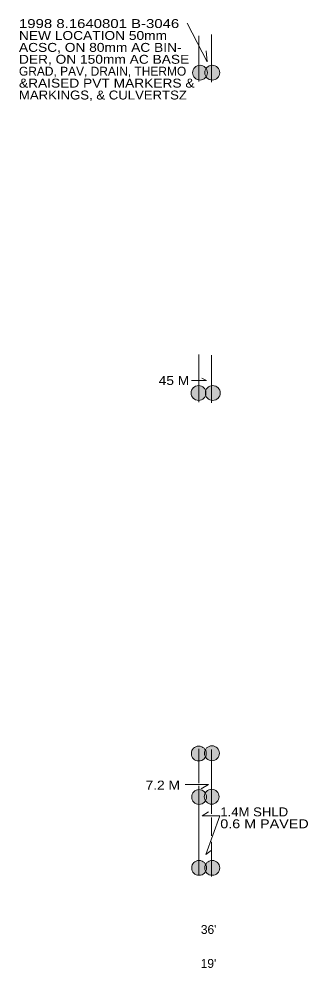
# Model space of a CAD drawing. Extents: x 7.29 to 8.26, y -3.57 to -0.38.
import ezdxf
from ezdxf.enums import TextEntityAlignment as Align

# ---------------------------------------------------------------- set-up
doc = ezdxf.new("R2010")
doc.units = 0
doc.header["$LTSCALE"] = 0.012
doc.layers.add('1', color=7, linetype='Continuous', lineweight=13)

msp = doc.modelspace()

# ---------------------------------------------------------------- hatches: boundary and pattern name
at = {"layer": '1'}
for points in [[(7.919, -0.561, 1), (7.869, -0.561, 1)], [(7.96, -0.561, 1), (7.91, -0.561, 1)], [(7.914, -1.637, 1), (7.864, -1.637, 1)], [(7.962, -1.637, 1), (7.912, -1.637, 1)], [(7.915, -2.848, 1), (7.865, -2.848, 1)], [(7.959, -2.847, 1), (7.909, -2.847, 1)], [(7.916, -2.994, 1), (7.866, -2.994, 1)], [(7.958, -2.993, 1), (7.908, -2.993, 1)], [(7.916, -3.232, 1), (7.866, -3.232, 1)], [(7.96, -3.232, 1), (7.91, -3.232, 1)]]:
    msp.add_hatch(color=256, dxfattribs=at).paths.add_polyline_path(points)

# ---------------------------------------------------------------- linework, layer by layer
for p, q in [((7.89, -0.59), (7.89, -0.437)), ((7.933, -0.593), (7.933, -0.433)), ((7.89, -1.668), (7.89, -1.508)), ((7.933, -1.67), (7.933, -1.51)), ((7.89, -2.947), (7.89, -2.832)), ((7.933, -3.051), (7.933, -2.834)), ((7.89, -3.258), (7.89, -2.957)), ((7.933, -3.124), (7.933, -3.063)), ((7.933, -3.261), (7.933, -3.145))]:
    msp.add_line(p, q, dxfattribs=at)
for points in [[(7.851, -0.395), (7.918, -0.525), (7.915, -0.487)], [(7.865, -1.595), (7.916, -1.595), (7.9, -1.587)], [(7.844, -2.952), (7.923, -2.952), (7.898, -2.966)], [(7.922, -3.044), (7.901, -3.057), (7.961, -3.057), (7.913, -3.187), (7.931, -3.174)]]:
    msp.add_lwpolyline(points, dxfattribs=at)
for centre in [(7.894, -0.561), (7.935, -0.561), (7.889, -1.637), (7.937, -1.637), (7.89, -2.848), (7.934, -2.847), (7.891, -2.994), (7.933, -2.993), (7.891, -3.232), (7.935, -3.232)]:
    msp.add_circle(centre, 0.025, dxfattribs=at)

# ---------------------------------------------------------------- texts
for s, width, p in [('1998 8.1640801 B-3046', 1.25, (7.286, -0.411)), ('NEW LOCATION 50mm ', 1.15, (7.286, -0.451)), ('ACSC, ON 80mm AC BIN-', 1.15, (7.286, -0.491)), ('DER, ON 150mm AC BASE', 1.15, (7.286, -0.531)), ('&RAISED PVT MARKERS &', 1.15, (7.286, -0.611)), ('MARKINGS, & CULVERTSZ', 1.1, (7.286, -0.651)), ('1.4M SHLD', 1.1, (7.962, -3.059)), ('0.6 M PAVED', 1.2, (7.962, -3.099))]:
    msp.add_text(s, height=0.03, dxfattribs=dict(at, width=width)).set_placement(p)
msp.add_text('GRAD, PAV, DRAIN, THERMO', height=0.03, dxfattribs=at).set_placement((7.286, -0.571))
at = {"layer": '1', "width": 1.15}
for s, p in [('45 M', (7.8065, -1.61)), ('7.2 M', (7.769, -2.969))]:
    msp.add_text(s, height=0.03, dxfattribs=at).set_placement(p, align=Align.CENTER)
at = {"layer": '1'}
for s, p in [("36'", (7.923, -3.454)), ("19'", (7.9225, -3.568))]:
    msp.add_text(s, height=0.03, dxfattribs=at).set_placement(p, align=Align.CENTER)

doc.saveas('drawing.dxf')
